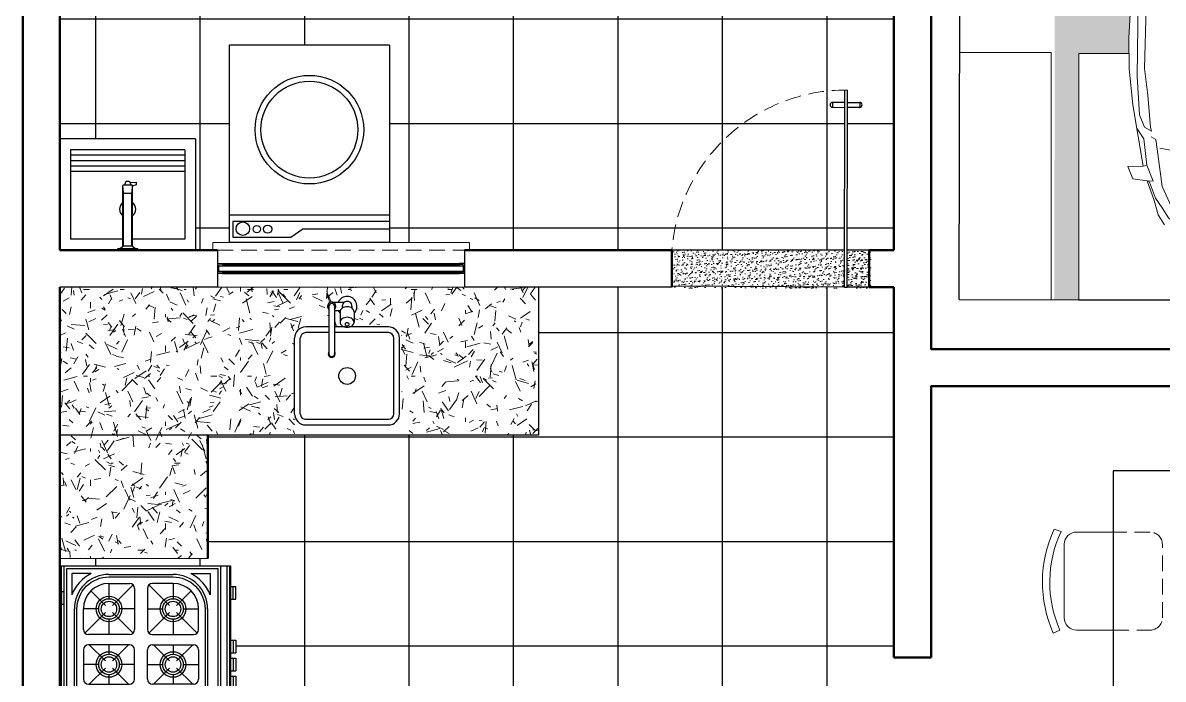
# Model space of a CAD drawing. Header units: centimetres. Extents: x -48696 to 156237, y -5617 to 29024.
# Drawn here: x -13894.3 to -13432.3, y 15814.5 to 16080.4 of the extents above; entities that cross this region are included whole.
import ezdxf

# ---------------------------------------------------------------- set-up
doc = ezdxf.new("R2010")
doc.units = ezdxf.units.CM
doc.linetypes.add('HIDDEN', pattern=[9.525, 6.35, -3.175])
for name, color, linetype in [('ACESSORIOS', 2, 'Continuous'), ('COZ', 3, 'Continuous'), ('COZINHA', 2, 'Continuous'), ('Hachuria - Moveis', 1, 'Continuous'), ('PAREDES', 5, 'Continuous'), ('Piso', 55, 'Continuous'), ('PN010', 1, 'Continuous')]:
    doc.layers.add(name, color=color, linetype=linetype)
for name, color, linetype, lineweight in [('Hachura', 1, 'Continuous', 9), ('Moveis', 1, 'Continuous', 9), ('Nível Fachada', 7, 'Continuous', 70), ('Parede Baixa', 5, 'Continuous', 50), ('Pisos Externos', 15, 'Continuous', 9), ('Portas - Janelas', 2, 'Continuous', 20), ('Projeção Janela', 15, 'HIDDEN', 9), ('Projeção Portas', 55, 'HIDDEN', 5), ('Vaga', 184, 'Continuous', 13)]:
    doc.layers.add(name, color=color, linetype=linetype, lineweight=lineweight)
pattern_1 = [(90, (2772.194, 2662.283), (-42.33333, 2e-14), []), (180, (2772.194, 2662.283), (-2e-14, -42.33333), [])]

# ---------------------------------------------------------------- blocks, each defined once
blk = doc.blocks.new('cad')
at = {"layer": 'Moveis', "linetype": 'HIDDEN'}
for p, q in [((48757.25, 6115.68), (48727.25, 6115.68)), ((48722.25, 6110.68), (48722.25, 6095.68)), ((48762.25, 6095.68), (48762.25, 6110.68))]:
    blk.add_line(p, q, dxfattribs=at)
at = {"layer": 'Moveis'}
for p, q in [((48722.25, 6095.68), (48722.25, 6080.68)), ((48762.25, 6080.68), (48762.25, 6095.68)), ((48727.25, 6075.68), (48757.25, 6075.68)), ((48721.06, 6071.53), (48722.05, 6074.38)), ((48763.54, 6071.19), (48762.31, 6073.93))]:
    blk.add_line(p, q, dxfattribs=at)
at = {"layer": 'Moveis', "linetype": 'HIDDEN'}
for centre, start, end in [((48727.25, 6110.68), 90, 180), ((48757.25, 6110.68), 0, 90)]:
    blk.add_arc(centre, 5, start, end, dxfattribs=at)
at = {"layer": 'Moveis'}
for centre, radius, start, end in [((48727.25, 6080.68), 5, 180, 270), ((48757.25, 6080.68), 5, 270, 0), ((48742.67, 6118.15), 51.39, 245.131, 293.9609), ((48742.67, 6118.15), 48.39, 244.7716, 293.9495)]:
    blk.add_arc(centre, radius, start, end, dxfattribs=at)
blk = doc.blocks.new('6-PL')
at = {"layer": 'COZINHA'}
h = blk.add_hatch(color=1, dxfattribs=at)
h.dxf.hatch_style = 1
h.paths.add_polyline_path([(-69, -3), (-69, -4), (-64, -4), (-64, -3)])
h.paths.add_polyline_path([(-17, -3), (-17, -4), (-12, -4), (-12, -3)])
at = {"layer": 'COZINHA', "color": 15}
for p, q in [((-79, -3), (-69, -3)), ((-79, -3), (-79, -4)), ((-64, -3), (-17, -3)), ((-12, -3), (-2, -3)), ((-2, -3), (-2, -4)), ((-76, -7), (-67.64, -7)), ((-76, -14.51), (-76, -7)), ((-5, -7), (-13.36, -7)), ((-5, -14.51), (-5, -7)), ((-76, -53.49), (-76, -61)), ((-5, -53.49), (-5, -61)), ((-76, -61), (-67.64, -61)), ((-5, -61), (-13.36, -61)), ((-2, -67.5), (-79, -67.5)), ((-2, -68.5), (-79, -68.5))]:
    blk.add_line(p, q, dxfattribs=at)
at = {"layer": 'COZINHA', "color": 1}
for p, q in [((-79, -4), (-2, -4)), ((-69, -3), (-64, -3)), ((-69, -3), (-69, -4)), ((-64, -3), (-64, -4)), ((-17, -3), (-12, -3)), ((-17, -3), (-17, -4)), ((-12, -3), (-12, -4)), ((-78, -5), (-3, -5)), ((-78, -64), (-78, -5)), ((-62.17, -8), (-18.83, -8)), ((-3, -5), (-3, -64)), ((-62.17, -17.5), (-62.17, -11.5)), ((-54.17, -11.5), (-62.17, -11.5)), ((-60.75, -20.09), (-52.75, -12.09)), ((-34.83, -11.5), (-46.17, -11.5)), ((-40.5, -17.5), (-40.5, -11.5)), ((-20.25, -20.09), (-28.25, -12.09)), ((-26.83, -11.5), (-18.83, -11.5)), ((-18.83, -17.5), (-18.83, -11.5)), ((-63.58, -20.09), (-69.24, -14.43)), ((-52.17, -29.5), (-52.17, -13.5)), ((-48.17, -13.5), (-48.17, -29.5)), ((-48.17, -13.83), (-41.91, -20.09)), ((-32.83, -13.83), (-39.09, -20.09)), ((-32.83, -29.5), (-32.83, -13.5)), ((-28.83, -29.5), (-28.83, -13.5)), ((-17.42, -20.09), (-11.76, -14.43)), ((-75.67, -46.5), (-75.67, -21.5)), ((-72.17, -21.5), (-72.17, -29.5)), ((-72.17, -21.5), (-66.17, -21.5)), ((-58.17, -21.5), (-52.17, -21.5)), ((-44.5, -21.5), (-48.17, -21.5)), ((-32.83, -21.5), (-36.5, -21.5)), ((-22.83, -21.5), (-28.83, -21.5)), ((-8.83, -21.5), (-14.83, -21.5)), ((-8.83, -21.5), (-8.83, -29.5)), ((-5.33, -21.5), (-5.33, -46.5)), ((-71.58, -30.91), (-63.58, -22.91)), ((-62.17, -31.5), (-62.17, -25.5)), ((-52.75, -30.91), (-60.75, -22.91)), ((-48.17, -29.17), (-41.91, -22.91)), ((-40.5, -31.5), (-40.5, -25.5)), ((-32.83, -29.17), (-39.09, -22.91)), ((-28.25, -30.91), (-20.25, -22.91)), ((-18.83, -31.5), (-18.83, -25.5)), ((-9.42, -30.91), (-17.42, -22.91)), ((-70.17, -31.5), (-54.17, -31.5)), ((-46.17, -31.5), (-34.83, -31.5)), ((-10.83, -31.5), (-26.83, -31.5)), ((-72.17, -46.5), (-72.17, -38.5)), ((-71.58, -37.09), (-63.58, -45.09)), ((-70.17, -36.5), (-54.17, -36.5)), ((-62.17, -36.5), (-62.17, -42.5)), ((-52.75, -37.09), (-60.75, -45.09)), ((-52.17, -38.5), (-52.17, -54.5)), ((-48.17, -54.5), (-48.17, -38.5)), ((-48.17, -38.83), (-41.91, -45.09)), ((-46.17, -36.5), (-34.83, -36.5)), ((-40.5, -36.5), (-40.5, -42.5)), ((-32.83, -38.83), (-39.09, -45.09)), ((-32.83, -38.5), (-32.83, -54.5)), ((-28.83, -38.5), (-28.83, -54.5)), ((-28.25, -37.09), (-20.25, -45.09)), ((-10.83, -36.5), (-26.83, -36.5)), ((-18.83, -36.5), (-18.83, -42.5)), ((-9.42, -37.09), (-17.42, -45.09)), ((-8.83, -46.5), (-8.83, -38.5)), ((-72.17, -46.5), (-66.17, -46.5)), ((-63.58, -47.91), (-69.24, -53.57)), ((-60.75, -47.91), (-52.75, -55.91)), ((-58.17, -46.5), (-52.17, -46.5)), ((-44.5, -46.5), (-48.17, -46.5)), ((-48.17, -54.17), (-41.91, -47.91)), ((-32.83, -54.17), (-39.09, -47.91)), ((-32.83, -46.5), (-36.5, -46.5)), ((-22.83, -46.5), (-28.83, -46.5)), ((-20.25, -47.91), (-28.25, -55.91)), ((-17.42, -47.91), (-11.76, -53.57)), ((-8.83, -46.5), (-14.83, -46.5)), ((-62.17, -50.5), (-62.17, -56.5)), ((-40.5, -50.5), (-40.5, -56.5)), ((-18.83, -50.5), (-18.83, -56.5)), ((-54.17, -56.5), (-62.17, -56.5)), ((-34.83, -56.5), (-46.17, -56.5)), ((-26.83, -56.5), (-18.83, -56.5)), ((-18.83, -60), (-62.17, -60)), ((-3, -64), (-78, -64)), ((-66, -70), (-71, -70)), ((-59, -70), (-64, -70)), ((-52, -70), (-57, -70)), ((-45, -70), (-50, -70)), ((-38, -70), (-43, -70)), ((-31, -70), (-36, -70)), ((-15, -70), (-10, -70))]:
    blk.add_line(p, q, dxfattribs=at)
at = {"layer": 'COZINHA', "color": 2}
for p, q in [((-79, -69), (-79, -4)), ((-2, -4), (-2, -69)), ((-2, -65), (-79, -65)), ((-2, -69), (-79, -69)), ((-71, -69), (-71, -71)), ((-66, -71), (-71, -71)), ((-66, -69), (-66, -71)), ((-64, -69), (-64, -71)), ((-64, -69), (-64, -71)), ((-59, -71), (-64, -71)), ((-59, -69), (-59, -71)), ((-57, -69), (-57, -71)), ((-52, -71), (-57, -71)), ((-52, -69), (-52, -71)), ((-50, -69), (-50, -71)), ((-45, -71), (-50, -71)), ((-45, -69), (-45, -71)), ((-43, -69), (-43, -71)), ((-38, -71), (-43, -71)), ((-38, -69), (-38, -71)), ((-36, -69), (-36, -71)), ((-31, -71), (-36, -71)), ((-31, -69), (-31, -71)), ((-15, -69), (-15, -71)), ((-15, -71), (-10, -71)), ((-10, -69), (-10, -71))]:
    blk.add_line(p, q, dxfattribs=at)
at = {"layer": 'COZINHA', "color": 15}
blk.add_lwpolyline([(-62.17, -59, -0.414214), (-74.67, -46.5), (-74.67, -21.5, -0.414214), (-62.17, -9), (-18.83, -9, -0.414214), (-6.33, -21.5), (-6.33, -46.5, -0.414214), (-18.83, -59)], format="xyb", close=True, dxfattribs=at)
for centre in [(-62.17, -21.5), (-40.5, -21.5), (-18.83, -21.5), (-62.17, -46.5), (-40.5, -46.5), (-18.83, -46.5)]:
    blk.add_circle(centre, 5, dxfattribs=at)
at = {"layer": 'COZINHA', "color": 1}
for centre, radius in [((-62.17, -21.5), 4), ((-40.5, -21.5), 4), ((-18.83, -21.5), 4), ((-62.17, -21.5), 3), ((-40.5, -21.5), 3), ((-18.83, -21.5), 3), ((-62.17, -46.5), 4), ((-62.17, -46.5), 3), ((-40.5, -46.5), 4), ((-40.5, -46.5), 3), ((-18.83, -46.5), 4), ((-18.83, -46.5), 3)]:
    blk.add_circle(centre, radius, dxfattribs=at)
at = {"layer": 'COZINHA', "color": 15}
for centre, start, end in [((-62.17, -21.5), 110.6935, 153.1857), ((-18.83, -21.5), 26.8143, 69.3065), ((-62.17, -46.5), 206.8143, 249.3065), ((-18.83, -46.5), 290.6935, 333.1857)]:
    blk.add_arc(centre, 15.5, start, end, dxfattribs=at)
at = {"layer": 'COZINHA', "color": 1}
for centre, radius, start, end in [((-62.17, -21.5), 13.5, 90, 180), ((-18.83, -21.5), 13.5, 0, 90), ((-62.17, -21.5), 10, 90, 180), ((-54.17, -13.5), 2, 0, 90), ((-46.17, -13.5), 2, 90, 180), ((-34.83, -13.5), 2, 0, 90), ((-26.83, -13.5), 2, 90, 180), ((-18.83, -21.5), 10, 0, 90), ((-70.17, -29.5), 2, 180, 270), ((-54.17, -29.5), 2, 270, 0), ((-46.17, -29.5), 2, 180, 270), ((-34.83, -29.5), 2, 270, 0), ((-26.83, -29.5), 2, 180, 270), ((-10.83, -29.5), 2, 270, 0), ((-70.17, -38.5), 2, 90, 180), ((-54.17, -38.5), 2, 0, 90), ((-46.17, -38.5), 2, 90, 180), ((-34.83, -38.5), 2, 0, 90), ((-26.83, -38.5), 2, 90, 180), ((-10.83, -38.5), 2, 0, 90), ((-62.17, -46.5), 13.5, 180, 270), ((-62.17, -46.5), 10, 180, 270), ((-18.83, -46.5), 13.5, 270, 0), ((-18.83, -46.5), 10, 270, 0), ((-54.17, -54.5), 2, 270, 0), ((-46.17, -54.5), 2, 180, 270), ((-34.83, -54.5), 2, 270, 0), ((-26.83, -54.5), 2, 180, 270)]:
    blk.add_arc(centre, radius, start, end, dxfattribs=at)
blk = doc.blocks.new('Fogão 6 Planta 04')
at = {"layer": 'PAREDES', "xscale": -1}
blk.add_blockref('6-PL', (340.76, 314.37), dxfattribs=at)
blk = doc.blocks.new('Pia Bancada Planta 01')
at = {"layer": 'COZ', "color": 2}
for p, q in [((0.435, 0.1875), (0.165, 0.1875)), ((0.435, 0.1675), (0.165, 0.1675)), ((0.125, 0.1475), (0.125, 0.0074)), ((0.145, 0.1475), (0.145, -0.045)), ((0.455, -0.1475), (0.455, 0.1475)), ((0.475, -0.1475), (0.475, 0.1475)), ((0.0509, 0.0175), (0.0579, 0.0175)), ((0.0705, 0.025), (0.1081, 0.025)), ((0.0359, -0.055), (0.0359, -0.0115)), ((0.0509, -0.0175), (0.0579, -0.0175)), ((0.0659, -0.045), (0.0659, -0.0241)), ((0.0705, -0.025), (0.1081, -0.025)), ((0.125, -0.0074), (0.125, -0.045)), ((0.0509, -0.045), (0.2209, -0.045)), ((0.0509, -0.065), (0.2209, -0.065)), ((0.125, -0.065), (0.125, -0.1475)), ((0.145, -0.065), (0.145, -0.1475)), ((0.435, -0.1675), (0.165, -0.1675)), ((0.435, -0.1875), (0.165, -0.1875))]:
    blk.add_line(p, q, dxfattribs=at)
blk.add_lwpolyline([(0.0705, 0.025, 0.133256), (0.0641, 0.0233, 0.106756), (0.058, 0.0177, 0.082828), (0.0543, 0.0099, 0.071352), (0.0528, 0, 0.071352), (0.0543, -0.0099, 0.082828), (0.058, -0.0177, 0.106756), (0.0641, -0.0233, 0.133256), (0.0705, -0.025, 0.133256)], format="xyb", dxfattribs=at)
for points in [[(0.1081, -0.025, 0.133256), (0.1145, -0.0233, 0.106756), (0.1206, -0.0177, 0.082828), (0.1244, -0.0099, 0.071352), (0.1258, 0, 0.071352), (0.1244, 0.0099, 0.082828), (0.1206, 0.0177, 0.106756), (0.1145, 0.0233, 0.133256), (0.1081, 0.025, 0.133256), (0.1017, 0.0233, 0.106756), (0.0956, 0.0177, 0.082828), (0.0919, 0.0099, 0.071352), (0.0904, 0, 0.071352), (0.0919, -0.0099, 0.082828), (0.0956, -0.0177, 0.106756), (0.1017, -0.0233, 0.133256)], [(0.1156, 0.0075, 0.133256), (0.1137, 0.007, 0.106756), (0.1119, 0.0053, 0.082828), (0.1107, 0.003, 0.071352), (0.1103, 0, 0.071352), (0.1107, -0.003, 0.082828), (0.1119, -0.0053, 0.106756), (0.1137, -0.007, 0.133256), (0.1156, -0.0075, 0.133256), (0.1175, -0.007, 0.106756), (0.1194, -0.0053, 0.082828), (0.1205, -0.003, 0.071352), (0.1209, 0, 0.071352), (0.1205, 0.003, 0.082828), (0.1194, 0.0053, 0.106756), (0.1175, 0.007, 0.133256)]]:
    blk.add_lwpolyline(points, format="xyb", close=True, dxfattribs=at)
blk.add_circle((0.3, 0), 0.03, dxfattribs=at)
for centre, radius, start, end in [((0.165, 0.1475), 0.04, 90, 180), ((0.165, 0.1475), 0.02, 90, 180), ((0.435, 0.1475), 0.04, 0, 90), ((0.435, 0.1475), 0.02, 0, 90), ((0.0509, 0), 0.035, 45.5847, 244.6231), ((0.0509, 0), 0.0175, 90, 204.62), ((0.0259, -0.0115), 0.01, 0, 24.62), ((0.0509, 0), 0.0175, 211.0027, 270), ((0.0509, -0.055), 0.015, 41.8103, 318.1897), ((0.0509, 0), 0.035, 295.3769, 314.4153), ((0.0509, -0.055), 0.01, 90.0002, 270.0002), ((0.2209, -0.055), 0.0125, 233.1301, 126.8699), ((0.2209, -0.055), 0.01, 270.0001, 90.0001), ((0.165, -0.1475), 0.04, 180, 270), ((0.165, -0.1475), 0.02, 180, 270), ((0.435, -0.1475), 0.04, 270, 0), ((0.435, -0.1475), 0.02, 270, 360)]:
    blk.add_arc(centre, radius, start, end, dxfattribs=at)
blk = doc.blocks.new('Audi A4 Cab dessus')
at = {"color": 0, "linetype": 'Continuous', "flags": 128}
for points in [[(-0.1159, -1.9106), (-0.0043, -1.9176), (0.1123, -1.916), (0.2476, -1.9021), (0.4786, -1.8629), (0.4794, -1.9212), (0.5255, -1.9017), (0.5333, -1.8484), (0.6067, -1.8217), (0.6614, -1.8072), (0.6988, -1.7826)], [(0.7622, -0.4199), (0.7472, -0.9433), (0.7168, -1.3536), (0.6992, -1.5631), (0.6734, -1.6869), (0.662, -1.7266), (0.6332, -1.7561), (0.5548, -1.7915), (0.4418, -1.8068), (0.3785, -1.8162), (0.3685, -1.8335)], [(0.6432, -0.744), (0.598, -0.8218), (0.5801, -0.8924), (0.4109, -1.8004)], [(0.7418, -1.6688), (0.7382, -1.6552), (0.7281, -1.6725), (0.7066, -1.7294), (0.6728, -1.7676), (0.6354, -1.7921), (0.5981, -1.8166), (0.5383, -1.8397), (0.5333, -1.8484), (0.5347, -1.8261), (0.475, -1.8492)], [(-0.1454, -1.8818), (-0.293, -1.877), (-0.3412, -1.8605), (-0.3609, -1.8284), (-0.3472, -1.8248), (-0.3348, -1.8296), (-0.2146, -1.8416), (-0.1167, -1.8523), (0.1115, -1.8577), (0.2108, -1.846), (0.3325, -1.8357), (0.3461, -1.8321), (0.3311, -1.8581), (0.285, -1.8776), (0.1411, -1.8864), (-0.1454, -1.8818)], [(0.475, -1.8492), (0.3757, -1.8609), (0.357, -1.8731), (0.3383, -1.8854)]]:
    blk.add_lwpolyline(points, dxfattribs=at)
blk.add_lwpolyline([(0.4786, -1.8629), (0.475, -1.8492)], close=True, dxfattribs=at)

msp = doc.modelspace()

# ---------------------------------------------------------------- hatches: boundary and pattern name
h = msp.add_hatch()
h.set_pattern_fill('GRASS2', color=74, scale=15, pattern_type=2)
h.set_pattern_definition([(360, (2776.694, 2662.583), (15, 15), [2.25, -0.45, 0.6, -0.45, 2.25, -9]), (360, (2775.944, 2663.033), (15, 15), [1.5, -1.125, 2.25, -1.125, 1.5, -7.5]), (360, (2781.194, 2669.033), (15, 15), [1.875, -0.75, 1.875, -10.5]), (360, (2773.694, 2672.033), (15, 15), [0.75, -1.5, 0.75, -12]), (90, (2775.194, 2672.033), (-15, 15), [1.35, -13.65]), (90, (2779.694, 2663.033), (-15, 15), [1.5, -13.5]), (90, (2783.444, 2669.033), (-15, 15), [1.5, -13.5]), (45, (2781.644, 2662.883), (5e-15, 15), [1.5, -19.713203]), (135, (2777.744, 2662.883), (-15, 5e-15), [1.5, -19.713203]), (63.43495, (2781.194, 2662.958), (8e-10, 15), [1.5, -32.04102]), (75.963757, (2780.4442, 2663.033), (5e-10, 15), [1.5, -60.346584]), (75.963757, (2784.1942, 2669.033), (5e-10, 15), [1.2, -60.646584]), (75.963757, (2775.4942, 2672.033), (5e-10, 15), [1.05, -60.796584]), (104.036243, (2778.9442, 2663.033), (-5e-10, 15), [1.5, -60.346584]), (104.036243, (2782.6942, 2669.033), (-5e-10, 15), [1.2, -60.646584]), (104.036243, (2774.8942, 2672.033), (-5e-10, 15), [1.05, -60.796584]), (116.56505, (2778.194, 2662.958), (-6e-09, 15), [1.5, -32.041002])])
h.paths.add_polyline_path([(-13466.4089, 15967.99762), (-13476.4089, 15968.23655), (-13475.60115, 16399.15002), (-13466.45568, 16399.13288), (-13466.45568, 16346.55037), (-13467.94874, 16342.86217), (-13473.84228, 16341.30154), (-13475.07705, 16337.03283), (-13469.33503, 16336.18842), (-13473.65546, 16312.14323), (-13475.33721, 16288.29971), (-13475.4869, 16284.96927), (-13475.4869, 16280.93882), (-13475.36463, 16277.80372), (-13475.30744, 16273.68082), (-13475.30744, 16271.32969), (-13475.00132, 16268.16482), (-13474.72302, 16265.28758), (-13473.89119, 16255.42116), (-13471.93181, 16246.79183), (-13469.56551, 16232.85532), (-13475.8491, 16232.7682), (-13473.7471, 16227.8065), (-13468.00498, 16226.96188), (-13466.40884, 16222.58237), (-13466.40884, 16086.35002), (-13445.47292, 16086.35002), (-13446.23036, 16074.32441), (-13446.14256, 16067.99762), (-13466.4089, 16067.99762)])
h.paths.add_polyline_path([(-13326.40898, 15968.19293), (-13336.40894, 15968.19293), (-13336.40894, 15983.91537), (-13326.40898, 15983.91537)])
h.paths.add_polyline_path([(-13256.40901, 15983.17533), (-13264.39053, 15983.301), (-13259.69741, 15973.35359), (-13260.76977, 15972.4731), (-13264.75618, 15973.33446), (-13266.40898, 15974.78182), (-13266.4109, 15968.17548), (-13256.40901, 15968.17548)])
h.paths.add_polyline_path([(-13186.40905, 15968.15222), (-13196.40901, 15968.15222), (-13196.40901, 15983.17533), (-13186.40905, 15983.17533)])
h.paths.add_polyline_path([(-13116.37386, 15968.13186), (-13126.40905, 15968.13186), (-13126.40905, 15983.25726), (-13116.37386, 15983.25726)])
h.paths.add_polyline_path([(-13046.40913, 15968.11151), (-13056.40909, 15968.11151), (-13056.40909, 15983.51374), (-13046.40913, 15983.51374)])
h.paths.add_polyline_path([(-12976.72268, 16041.37109), (-12976.40916, 15968.09116), (-12986.40913, 15968.1115), (-12986.63267, 16002.87781), (-12983.38296, 16008.46831)])
h.paths.add_polyline_path([(-12916.4091, 16177.29031), (-12906.40914, 16155.9986), (-12906.35521, 15968.08616), (-12916.40916, 15968.11149)])
h.paths.add_polyline_path([(-12846.4092, 16028.24805), (-12846.4092, 15968.11148), (-12836.40924, 15968.11148), (-12836.40924, 16006.95635)])
h.paths.add_polyline_path([(-12836.40924, 16006.95635), (-12836.39809, 15968.10624), (-12818.16271, 15968.10624)])
h.paths.add_polyline_path([(-12906.40914, 16082.99818), (-12906.40914, 16068.11148), (-12865.13165, 16068.11148), (-12872.12341, 16082.99818)])
h.paths.add_polyline_path([(-12916.40916, 16068.11149), (-12974.07163, 16068.11149), (-12974.07163, 16083.46063), (-12916.40916, 16083.46063)])
h.paths.add_polyline_path([(-13046.40906, 16162.63009), (-13056.40902, 16162.63009), (-13056.40902, 16197.36094), (-13046.40906, 16197.36094)])
h.paths.add_polyline_path([(-12986.45568, 16326.43196), (-12966.05637, 16282.99818), (-12976.4091, 16282.99818), (-12976.4091, 16104.22635), (-12983.50115, 16136.93557), (-12986.40906, 16148.53447), (-12986.40906, 16282.99818), (-13002.72751, 16284.02608), (-13003.51122, 16298.36432), (-12986.45568, 16298.36432)])
h.paths.add_polyline_path([(-13116.40902, 16163.35548), (-13126.40905, 16163.35548), (-13126.40905, 16193.94058), (-13116.40902, 16193.94058)])
h.paths.add_polyline_path([(-13186.40905, 16163.76833), (-13196.40895, 16163.76833), (-13196.40895, 16193.73105), (-13186.40905, 16193.73105)])
h.paths.add_polyline_path([(-13326.40891, 16163.73225), (-13336.40888, 16163.73225), (-13336.40888, 16194.00689), (-13326.40891, 16194.00689)])
h.paths.add_polyline_path([(-13396.40888, 16159.56744), (-13406.40888, 16159.56744), (-13406.40888, 16195.14954), (-13396.40888, 16195.14954)])
h.paths.add_polyline_path([(-13056.45568, 16369.82067), (-13046.45568, 16369.82067), (-13046.45568, 16398.36432), (-13056.45568, 16398.36432)])
h.paths.add_polyline_path([(-13116.45568, 16373.64402), (-13126.45568, 16373.64402), (-13126.45568, 16398.49554), (-13116.45568, 16398.49554)])
h.paths.add_polyline_path([(-13186.45568, 16374.32415), (-13196.45568, 16374.32415), (-13196.45568, 16398.62676), (-13186.45568, 16398.62676)])
h.paths.add_polyline_path([(-13256.45568, 16374.37304), (-13266.45568, 16374.37304), (-13266.45568, 16398.75797), (-13256.45568, 16398.75797)])
h.paths.add_polyline_path([(-13326.45568, 16374.4154), (-13336.45568, 16374.4154), (-13336.45568, 16399.02041), (-13326.45568, 16399.02041)])
h.paths.add_polyline_path([(-13396.45568, 16374.15892), (-13406.45568, 16374.15892), (-13406.45568, 16399.15271), (-13396.45568, 16399.15271)])
edge = h.paths.add_edge_path()
edge.add_line((-13406.4089, 15991.16641), (-13396.40894, 15989.13778))
edge.add_line((-13396.40894, 15989.13778), (-13396.40894, 15968.21329))
edge.add_line((-13396.40894, 15968.21329), (-13406.4089, 15968.21329))
edge.add_line((-13406.4089, 15968.21329), (-13406.07376, 15991.1453))
edge.add_line((-13256.40895, 16193.73105), (-13266.40891, 16193.7801))
edge.add_line((-13266.40891, 16193.7801), (-13266.40891, 16172.11613))
edge.add_line((-13266.40891, 16172.11613), (-13262.01903, 16174.99592))
edge.add_line((-13262.01903, 16174.99592), (-13258.73154, 16173.64212))
edge.add_line((-13258.73154, 16173.64212), (-13263.9582, 16163.82248))
edge.add_line((-13263.9582, 16163.82248), (-13256.40895, 16163.94168))
edge.add_line((-13256.40895, 16163.94168), (-13256.38805, 16193.77308))
h.paths.add_polyline_path([(-13537.61716, 16299.75577), (-13537.61716, 16399.26627), (-13477.61716, 16399.1538), (-13477.61716, 16299.75577)])
h.paths.add_polyline_path([(-13477.61716, 16286.35002), (-13477.61716, 16198.35003), (-13476.43388, 16198.35003), (-13476.43388, 16399.91619), (-13724.32762, 16399.91619), (-13724.32762, 16198.35003), (-13537.61716, 16198.35003), (-13537.61716, 16286.35002)])
at = {"layer": 'Hachura', "transparency": 33554687}
h = msp.add_hatch(dxfattribs=at)
h.set_pattern_fill('TEXTURED', color=55, scale=40, angle=270, pattern_type=2)
h.set_pattern_definition([(270, (-3682.932, 2768.377), (30.4, -17.6), [1.6, -26.8, 1.2, -11.6, 2.4, -28.4]), (275, (-3668.532, 2786.377), (31.09103, -15.75017), [3.2, -26.8, 2.4, -11.6, 4.8, -28.4]), (280, (-3666.532, 2775.977), (38.045905, -10.75682), [2.8, -6.8, 3.6, -21.2, 2, -26.4]), (285, (-3662.932, 2783.177), (35.95474, -9.00093), [5.6, -6.8, 6, -21.2, 4.4, -26.4]), (290, (-3679.332, 2779.977), (29.4635, -17.796127), [3.2, -22, 2.8, -16.4, 2, -12.8]), (295, (-3684.932, 2774.377), (29.161135, -19.944628), [4.4, -22, 5.6, -16.4, 4.8, -12.8]), (300, (-3681.732, 2768.377), (33.87358, 2.929234), [2, -13.2, 1.6, -19.6, 1.2, -26]), (305, (-3696.132, 2786.377), (39.68401, -2.97648), [4.4, -13.2, 3.2, -19.6, 2.4, -26]), (310, (-3672.932, 2779.577), (28.84938, -4.511456), [1.6, -17.6, 1.2, -11.2, 3.2, -20.4]), (315, (-3687.332, 2779.577), (39.31514, 8.20244), [3.2, -17.6, 2.4, -11.2, 6, -20.4]), (320, (-3687.332, 2773.577), (31.431133, 10.699715), [0.8, -14.8, 2, -24.4, 2.4, -12.4]), (330, (-3684.532, 2772.377), (29.827688, 13.26307), [2, -16.4, 0.8, -19.2, 1.6, -14.8]), (335, (-3684.532, 2786.777), (41.609064, 9.72655), [4.4, -16.4, 1.6, -19.2, 3.2, -14.8]), (340, (-3689.332, 2776.777), (28.744913, 14.652303), [1.2, -7.6, 2.4, -12.8, 1.6, -17.6]), (345, (-3692.932, 2791.177), (31.08549, 31.01116), [2.4, -7.6, 4.8, -12.8, 3.2, -17.6]), (350, (-3665.732, 2774.777), (21.962593, 27.80871), [2.8, -17.6, 1.2, -20.8, 2.4, -19.6]), (355, (-3694.532, 2771.177), (19.76909, 33.20336), [5.6, -17.6, 2.4, -20.8, 4.8, -19.6]), (360, (-3682.932, 2772.377), (14.8, 35.2), [2.4, -12.4, 1.6, -24.4, 0.8, -24.8]), (5, (-3668.532, 2786.777), (26.021, 37.611), [4.8, -12.4, 1.6, -24.4, 1.6, -24.8]), (10, (-3670.532, 2778.777), (19.352705, 33.06286), [2.8, -15.6, 2.4, -12.8, 2.8, -29.2]), (15, (-3663.332, 2771.577), (16.397444, 34.623746), [5.6, -15.6, 4.8, -12.8, 5.6, -29.2]), (20, (-3693.332, 2781.577), (10.89215, 32.058712), [3.2, -10.4, 1.6, -21.2, 2.4, -23.2]), (25, (-3693.332, 2759.977), (8.056603, 32.886033), [6, -10.4, 3.2, -21.2, 4.8, -23.2]), (30, (-3688.532, 2792.377), (3.79897, 38.21999), [2, -26.8, 2.4, -12.4, 2.8, -16.4]), (35, (-3684.932, 2788.777), (1.33749, 43.41948), [4.4, -26.8, 4.8, -12.4, 5.6, -16.4]), (40, (-3697.332, 2783.577), (9.502144, 37.21437), [1.2, -8.8, 1.6, -17.2, 3.2, -22.4]), (45, (-3693.732, 2779.977), (6.22254, 42.992092), [2.4, -8.8, 3.2, -17.2, 6, -22.4]), (50, (-3665.332, 2795.577), (-4.560758, 29.412914), [2.4, -14.4, 2.8, -12.4, 1.6, -16.8]), (55, (-3690.532, 2779.577), (-10.055855, 30.968367), [4.8, -14.4, 5.6, -12.4, 3.2, -16.8]), (60, (-3699.732, 2762.377), (-16.1023, 27.309996), [1.6, -11.2, 3.2, -24.8, 2.8, -22.8]), (65, (-3677.732, 2765.977), (-13.856973, 35.59079), [3.2, -11.2, 6, -24.8, 5.6, -22.8]), (70, (-3677.332, 2788.777), (-21.65716, 31.720143), [2.4, -16.8, 2, -15.2, 1.6, -24.4]), (75, (-3691.732, 2792.377), (-26.88492, 34.120974), [4.8, -16.8, 4.4, -15.2, 3.2, -24.4]), (80, (-3686.932, 2786.377), (-22.549755, 28.75254), [3.6, -13.2, 2.4, -18, 3.2, -17.6]), (85, (-3668.932, 2768.377), (-32.1425, 27.30531), [4.4, -13.2, 4.8, -18, 5.2, -17.6])])
h.paths.add_polyline_path([(-13819.3596, 15913.35187), (-13784.1782, 15913.35187), (-13784.1782, 15973.35187), (-13819.3596, 15973.35187)])
h.paths.add_polyline_path([(-13819.37414, 15863.35187), (-13879.34216, 15863.35187), (-13879.34216, 15973.35187), (-13819.37414, 15973.35187)])
h.paths.add_polyline_path([(-13685.39216, 15973.35187), (-13740.85045, 15973.35187), (-13740.85045, 15913.35187), (-13685.39216, 15913.35187)])
h.paths.add_polyline_path([(-13766.51212, 15963.87564), (-13768.0282, 15963.87564), (-13768.0282, 15957.17713), (-13765.92372, 15957.17713)], flags=17)
h.paths.add_polyline_path([(-13740.85045, 15957.17713), (-13740.85045, 15973.35187), (-13784.1782, 15973.35187), (-13784.1782, 15953.70883), (-13783.30713, 15956.39278), (-13780.7382, 15957.73498), (-13770.29487, 15957.17713), (-13770.29487, 15964.30854), (-13771.49029, 15965.80237), (-13771.49029, 15967.46027), (-13766.51212, 15967.27564), (-13766.51212, 15969.07849), (-13765.715, 15969.93245), (-13758.60391, 15969.93245), (-13758.60391, 15962.64614), (-13760.09487, 15962.79956), (-13760.09487, 15957.17713)])
at = {"layer": 'Piso'}
h = msp.add_hatch(dxfattribs=at)
h.set_pattern_fill('ANSI37', color=256, scale=13.333333, angle=45)
h.set_pattern_definition(pattern_1)
h.paths.add_polyline_path([(-13541.34216, 16138.35003), (-13879.34216, 16138.35003), (-13879.34216, 16033.35187), (-13824.34216, 16033.35187), (-13824.34216, 15988.33588), (-13817.39216, 15988.33385), (-13817.39216, 15991.35187), (-13810.63482, 15991.35187), (-13810.63482, 16071.35187), (-13745.76815, 16071.35187), (-13745.76815, 15991.35187), (-13713.39216, 15991.35187), (-13713.39216, 15988.30361), (-13561.31089, 15988.25454), (-13561.24335, 16046.1571), (-13567.46758, 16046.1571), (-13567.46758, 16048.38701), (-13561.24102, 16048.1571), (-13561.23518, 16053.1571), (-13560.23518, 16053.15593), (-13560.23518, 16048.15593), (-13554.11556, 16048.15593), (-13554.11556, 16045.98417), (-13560.24335, 16046.15594), (-13560.24891, 15988.25444), (-13541.34216, 15988.25358)])
h = msp.add_hatch(dxfattribs=at)
h.set_pattern_fill('ANSI37', color=256, scale=13.333333, angle=45)
h.set_pattern_definition(pattern_1)
h.paths.add_polyline_path([(-13541.34216, 15973.25358), (-13685.39216, 15973.25358), (-13685.39216, 15913.35187), (-13819.3596, 15913.35187), (-13819.37414, 15863.35187), (-13879.37414, 15863.36932), (-13879.37414, 15860.4192), (-13810.11498, 15860.4192), (-13810.11498, 15852.1152), (-13808.03898, 15852.1152), (-13808.03898, 15788.7972), (-13810.11498, 15788.7972), (-13810.63398, 15780.4932), (-13879.39823, 15780.51319), (-13879.39891, 15778.19028), (-13819.39891, 15778.17283), (-13819.43814, 15643.26169), (-13750.95926, 15643.26169), (-13750.95926, 15647.28134), (-13755.66152, 15647.28134), (-13755.66152, 15717.40634), (-13753.82818, 15718.323), (-13687.56675, 15718.323), (-13687.56675, 15721.073), (-13690.57818, 15721.073), (-13690.57818, 15722.90634), (-13685.99485, 15722.90634), (-13685.99485, 15718.323), (-13683.24485, 15718.323), (-13681.41152, 15717.40634), (-13681.41152, 15643.26169), (-13541.34216, 15643.26169)])
at = {"layer": 'Pisos Externos'}
h = msp.add_hatch(dxfattribs=at)
h.set_pattern_fill('AR-SAND', color=256, scale=0.05, angle=225)
h.set_pattern_definition([(262.5, (-7804.7332, -48372.4633), (1.786906744, -1.673767446), [0, -1.9304, 0, -2.159, 0, -2.06375]), (232.5, (-7804.7332, -48372.4633), (0.94505464, -4.12366426), [0, -1.0414, 0, -1.7399, 0, -0.66675]), (192.5, (-7803.6286, -48371.3588), (-2.79149913, -2.80166156), [0, -0.635, 0, -2.286, 0, -2.9845]), (182.5, (-7803.6286, -48371.3588), (-1.91140555, -3.4877539), [0, -0.3175, 0, -1.4986, 0, -1.7145])])
h.paths.add_polyline_path([(-13560.27392, 15987.81014), (-13560.29142, 15972.81015), (-13554.17704, 15972.80302, 0.215250437), (-13550.78267, 15980.29907), (-13550.77392, 15987.79906)])
h.paths.add_polyline_path([(-13554.17704, 15972.80302), (-13550.79142, 15972.79907), (-13550.78267, 15980.29907, -0.215250437)], flags=17)
h.paths.add_polyline_path([(-13630.66913, 15973.45196), (-13561.29101, 15973.15699), (-13561.29141, 15972.81132), (-13630.66979, 15972.89225)])
h = msp.add_hatch(dxfattribs=at)
h.set_pattern_fill('AR-SAND', color=256, scale=0.05, angle=225)
h.set_pattern_definition([(262.5, (3275.522, 3980.3595), (1.78690674, -1.67376745), [0, -1.9304, 0, -2.159, 0, -2.06375]), (232.5, (3275.522, 3980.3595), (0.94505464, -4.12366426), [0, -1.0414, 0, -1.7399, 0, -0.66675]), (192.5, (3276.6266, 3981.464), (-2.79149913, -2.80166156), [0, -0.635, 0, -2.286, 0, -2.9845]), (182.5, (3276.6266, 3981.464), (-1.91140555, -3.4877539), [0, -0.3175, 0, -1.4986, 0, -1.7145])])
h.paths.add_polyline_path([(-13630.60536, 15988.45183), (-13561.31101, 15988.15721), (-13561.3285, 15973.15715), (-13630.66913, 15973.45196)])

# ---------------------------------------------------------------- linework, layer by layer
for q in [(-13514.43395, 16198.35003), (-12932.96994, 15968.07852)]:
    msp.add_line((-13514.86528, 15968.24773), q)
at = {"color": 1}
for p, q in [((-13828.74216, 16026.75187), (-13874.94216, 16026.75187)), ((-13828.74216, 16024.55187), (-13874.94216, 16024.55187)), ((-13828.74216, 16022.35187), (-13874.94216, 16022.35187)), ((-13828.74216, 16020.15187), (-13874.94216, 16020.15187)), ((-13852.65426, 16015.90059), (-13853.14742, 16014.6823)), ((-13851.00427, 16015.91167), (-13850.51722, 16014.6823)), ((-13850.9128, 16015.72618), (-13848.39289, 16015.84298)), ((-13848.39289, 16015.84298), (-13848.43955, 16014.79181)), ((-13853.74516, 15989.78994), (-13853.74516, 16014.4623)), ((-13853.50804, 16011.65469), (-13853.73347, 16014.53305)), ((-13850.15916, 16014.6823), (-13853.52516, 16014.6823)), ((-13853.49216, 15990.00187), (-13853.49216, 16011.45187)), ((-13853.28872, 16011.45187), (-13850.3956, 16011.45187)), ((-13850.19216, 15990.00187), (-13850.19216, 16011.45187)), ((-13849.95085, 16014.53305), (-13850.17628, 16011.65469)), ((-13848.43955, 16014.79181), (-13849.93916, 16014.21202)), ((-13849.93916, 15989.78998), (-13849.93916, 16014.4623)), ((-13847.71716, 15988.90187), (-13855.96716, 15988.90187)), ((-13855.96716, 15988.90187), (-13855.96716, 15988.35187)), ((-13853.49216, 15990.00187), (-13850.19216, 15990.00187)), ((-13847.71716, 15988.90187), (-13847.71716, 15988.35187))]:
    msp.add_line(p, q, dxfattribs=at)
at = {"color": 5}
for p, q in [((-13815.39216, 15988.35187), (-13815.39216, 15973.35187)), ((-13715.39216, 15988.35187), (-13715.39216, 15973.35187)), ((-13685.39216, 15988.35187), (-13685.39216, 15988.29547)), ((-13815.39216, 15973.35187), (-13879.34216, 15973.35187)), ((-13631.34216, 15973.35187), (-13715.39216, 15973.35187))]:
    msp.add_line(p, q, dxfattribs=at)
at = {"color": 2}
for p, q in [((-13685.39216, 15973.35187), (-13685.39216, 15913.35187)), ((-13685.39216, 15913.35187), (-13879.35961, 15913.35187))]:
    msp.add_line(p, q, dxfattribs=at)
at = {"color": 1}
for points in [[(-13851.01716, 16015.90853, 0.236739444), (-13851.05582, 16015.98561, 0.085519777), (-13851.2588, 16016.0888, 0.043127161), (-13851.50369, 16016.1419, 0.031837447), (-13851.84216, 16016.16347, 0.031837447), (-13852.18063, 16016.1419, 0.043127161), (-13852.42552, 16016.0888, 0.085519777), (-13852.6285, 16015.98561, 0.236739444), (-13852.66716, 16015.90853, 0.159785222), (-13852.64848, 16015.85158)], [(-13851.02168, 16015.87938, 0.077146353), (-13851.01716, 16015.90853)]]:
    msp.add_lwpolyline(points, format="xyb", dxfattribs=at)
for centre, radius, start, end in [((-13853.52516, 16014.4623), 0.22, 90, 180), ((-13853.28872, 16011.67187), 0.22, 184.4781357, 270), ((-13850.3956, 16011.67187), 0.22, 270, 355.5218643), ((-13850.15916, 16014.4623), 0.22, 0, 90), ((-13851.84216, 16004.85187), 3.3, 125.2164336, 234.7835664), ((-13851.84216, 16004.85187), 3.3, 305.2164336, 54.7835664), ((-13856.40581, 15993.22322), 4.34355, 275.796171, 312.1288069), ((-13847.27789, 15993.22461), 4.345, 227.877446, 264.1975761)]:
    msp.add_arc(centre, radius, start, end, dxfattribs=at)
at = {"layer": 'ACESSORIOS'}
for p, q in [((-13824.34216, 16033.35187), (-13879.34216, 16033.35187)), ((-13879.34216, 15988.35187), (-13879.34216, 16033.35187)), ((-13824.34216, 16033.35187), (-13824.34216, 15988.35187)), ((-13828.74216, 16028.95187), (-13874.94216, 16028.95187)), ((-13874.94216, 16028.95187), (-13874.94216, 15992.75187)), ((-13828.74216, 16028.95187), (-13828.74216, 15992.75187)), ((-13853.74516, 15992.75187), (-13874.94216, 15992.75187)), ((-13828.74216, 15992.75187), (-13849.93916, 15992.75187)), ((-13824.34216, 15988.35187), (-13879.34216, 15988.35187)), ((-13561.31089, 15988.25454), (-13631.34215, 15988.29539)), ((-13551.34216, 15988.25358), (-13560.31089, 15988.25444))]:
    msp.add_line(p, q, dxfattribs=at)
at = {"layer": 'COZINHA', "color": 2, "ltscale": 0.1}
for p, q in [((-13810.63482, 15991.35187), (-13810.63482, 16071.35187)), ((-13745.76815, 16071.35187), (-13810.63482, 16071.35187)), ((-13745.76815, 16071.35187), (-13745.76815, 15991.35187)), ((-13745.76815, 16002.47187), (-13810.63482, 16002.47187)), ((-13745.76815, 15999.9061), (-13809.21185, 15999.9061)), ((-13809.21185, 15999.9061), (-13809.21185, 15993.50372)), ((-13785.78632, 15993.50372), (-13780.84507, 15996.9793)), ((-13780.84507, 15996.9793), (-13745.76815, 15996.9793)), ((-13809.21185, 15993.50372), (-13785.78632, 15993.50372)), ((-13745.76815, 15991.35187), (-13810.63482, 15991.35187))]:
    msp.add_line(p, q, dxfattribs=at)
at = {"layer": 'COZINHA', "color": 1, "ltscale": 0.1}
for centre, radius in [((-13778.20148, 16037.11059), 22.00051), ((-13805.18557, 15996.9793), 2.74388), ((-13799.51227, 15996.79637), 1.46412), ((-13795.11991, 15996.79637), 1.64635)]:
    msp.add_circle(centre, radius, dxfattribs=at)
at = {"layer": 'COZINHA', "color": 2, "ltscale": 0.1}
msp.add_circle((-13778.20148, 16037.11059), 19.62247, dxfattribs=at)
at = {"layer": 'Hachura'}
for p, q in [((-13815.39216, 15982.85187), (-13813.39216, 15982.85187)), ((-13813.39216, 15982.35187), (-13813.39216, 15982.85187)), ((-13815.39216, 15978.85187), (-13813.39216, 15978.85187)), ((-13814.89216, 15982.35187), (-13814.89216, 15979.35187)), ((-13814.89216, 15982.35187), (-13813.39216, 15982.35187)), ((-13814.89216, 15981.85187), (-13715.89216, 15981.85187)), ((-13814.89216, 15979.85187), (-13715.89216, 15979.85187)), ((-13814.89216, 15979.35187), (-13813.39216, 15979.35187)), ((-13813.39216, 15979.35187), (-13813.39216, 15978.85187))]:
    msp.add_line(p, q, dxfattribs=at)
at = {"layer": 'Hachuria - Moveis'}
for p, q in [((-13717.39216, 15982.35187), (-13717.39216, 15982.85187)), ((-13715.39216, 15982.85187), (-13717.39216, 15982.85187)), ((-13715.89216, 15982.35187), (-13717.39216, 15982.35187)), ((-13715.89216, 15979.35187), (-13717.39216, 15979.35187)), ((-13717.39216, 15979.35187), (-13717.39216, 15978.85187)), ((-13715.39216, 15978.85187), (-13717.39216, 15978.85187)), ((-13715.89216, 15982.35187), (-13715.89216, 15979.35187))]:
    msp.add_line(p, q, dxfattribs=at)
at = {"layer": 'Parede Baixa'}
for p, q in [((-13894.32762, 16148.35438), (-13894.32762, 14303.35606)), ((-13879.34216, 16148.35003), (-13879.34216, 15988.35002)), ((-13541.34216, 16148.35003), (-13541.34216, 15988.25358)), ((-13526.34216, 16148.35003), (-13526.34216, 15948.25107)), ((-13879.34216, 15988.35187), (-13815.39216, 15988.33327)), ((-13715.39216, 15988.30419), (-13631.34216, 15988.27975)), ((-13631.34216, 15988.27975), (-13631.34216, 15973.25358)), ((-13551.34216, 15988.25358), (-13551.34216, 15973.25358)), ((-13551.34216, 15988.25358), (-13541.34216, 15988.25358)), ((-13879.34216, 15973.35187), (-13879.43815, 15643.26169)), ((-13541.34216, 15973.25358), (-13551.34216, 15973.25358)), ((-13541.34216, 15973.25358), (-13541.34216, 15823.25545)), ((-13526.41398, 15948.25109), (-13339.58398, 15948.19676)), ((-13526.41236, 15933.25109), (-13339.58398, 15933.19676)), ((-13526.34216, 15933.25107), (-13002.66227, 15933.09879)), ((-13526.34216, 15933.25107), (-13526.34216, 15823.25708)), ((-13526.34216, 15823.25708), (-13541.34216, 15823.25708))]:
    msp.add_line(p, q, dxfattribs=at)
at = {"layer": 'Parede Baixa', "color": 2}
msp.add_line((-13819.3596, 15913.35187), (-13819.37414, 15863.35187), dxfattribs=at)
at = {"layer": 'Piso'}
for p, q in [((-13813.39216, 15982.85187), (-13717.39216, 15982.85187)), ((-13813.39216, 15982.35187), (-13717.39216, 15982.35187)), ((-13813.39216, 15979.35187), (-13717.39216, 15979.35187)), ((-13813.39216, 15978.85187), (-13717.39216, 15978.85187))]:
    msp.add_line(p, q, dxfattribs=at)
at = {"layer": 'Pisos Externos'}
for points in [[(-13477.61716, 15968.2369), (-13477.61716, 16068.4053), (-13514.67754, 16068.4053)], [(-13446.14256, 16067.99762), (-13466.4089, 16067.99762), (-13466.4089, 15967.99762), (-13406.4089, 15967.99762), (-13406.4089, 15991.16641)]]:
    msp.add_lwpolyline(points, dxfattribs=at)
at = {"layer": 'PN010'}
for p, q in [((-13561.3285, 15973.15715), (-13561.23518, 16053.1571)), ((-13560.3285, 15973.15599), (-13560.23518, 16053.15593)), ((-13566.24101, 16048.16293), (-13566.24335, 16046.16294)), ((-13561.24102, 16048.1571), (-13566.24101, 16048.16293)), ((-13560.24102, 16048.15593), (-13555.24102, 16048.1501)), ((-13555.24102, 16048.1501), (-13555.24335, 16046.1501)), ((-13566.24335, 16046.16294), (-13561.24335, 16046.1571)), ((-13555.24335, 16046.1501), (-13560.24335, 16046.15594)), ((-13561.32837, 15973.27332), (-13631.35068, 15973.66292)), ((-13560.3285, 15973.15599), (-13561.3285, 15973.15715)), ((-13551.3509, 15973.26168), (-13560.32837, 15973.27215))]:
    msp.add_line(p, q, dxfattribs=at)
msp.add_lwpolyline([(-13368.04053, 15898.94857), (-13452.47386, 15898.94857), (-13452.47386, 15740.01524), (-13368.04053, 15740.01524), (-13368.04053, 15898.94857)], dxfattribs=at)
for centre, start, end in [((-13566.24218, 16047.16293), 89.9331641, 269.9331641), ((-13555.24219, 16047.1501), 269.9331641, 89.9331641)]:
    msp.add_arc(centre, 1, start, end, dxfattribs=at)
at = {"layer": 'Portas - Janelas'}
for p, q in [((-13817.39216, 15991.35187), (-13713.39216, 15991.35187)), ((-13817.39216, 15991.35187), (-13817.39216, 15988.33385)), ((-13713.39216, 15991.35187), (-13713.39216, 15988.30361)), ((-13815.39216, 15973.35187), (-13715.39216, 15973.35187)), ((-13819.3596, 15863.35187), (-13879.35961, 15863.35187))]:
    msp.add_line(p, q, dxfattribs=at)
at = {"layer": 'Projeção Janela'}
msp.add_line((-13815.39216, 15988.35187), (-13715.39216, 15988.35187), dxfattribs=at)
at = {"layer": 'Projeção Portas'}
msp.add_arc((-13560.81776, 15982.363), 70.79533, 89.5285029, 174.9842646, dxfattribs=at)

# ---------------------------------------------------------------- block references
at = {"layer": 'Nível Fachada', "xscale": 113.3333333333333, "yscale": 113.3333333333333, "zscale": 113.3333333333333, "rotation": 269.9999999999999}
msp.add_blockref('Pia Bancada Planta 01', (-13762.9282, 15971.3438), dxfattribs=at)
at = {"layer": 'Parede Baixa', "xscale": -1.038, "yscale": 1.038, "zscale": 1.038, "rotation": 90}
msp.add_blockref('Fogão 6 Planta 04', (-13555.41582, 16216.20677), dxfattribs=at)
at = {"layer": 'Piso', "xscale": 0.9933333333333333, "yscale": 0.9933333333333333, "zscale": 0.9933333333333333, "rotation": 270}
msp.add_blockref('cad', (-19507.51371, 64271.54546), dxfattribs=at)
at = {"layer": 'Vaga', "xscale": 107.7733333333333, "yscale": 107.7733333333333, "zscale": 107.7733333333333, "rotation": 269.9999999999998}
msp.add_blockref('Audi A4 Cab dessus', (-13239.56443, 16073.86346), dxfattribs=at)

doc.saveas('drawing.dxf')
